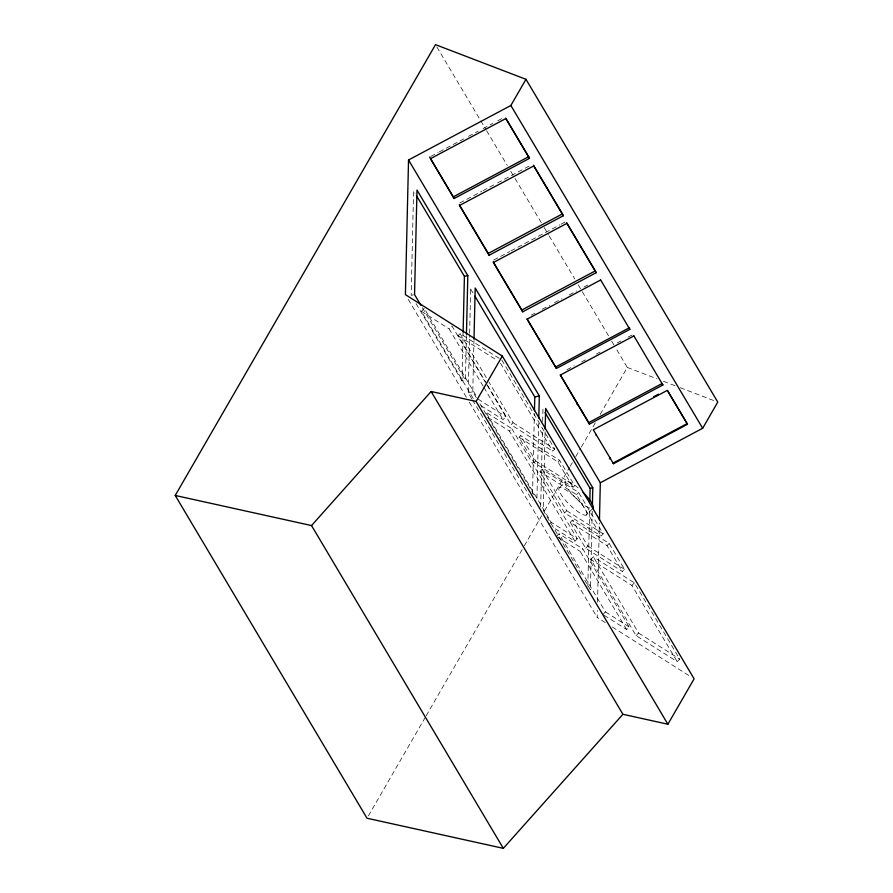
<?xml version="1.0" encoding="UTF-8"?>
<svg xmlns="http://www.w3.org/2000/svg" width="893" height="893" viewBox="0 0 893 893"><rect width="100%" height="100%" fill="white"/><g stroke="black" fill="none" stroke-linecap="round" stroke-linejoin="round"><path stroke-width="0.67" stroke-dasharray="4.46 3.35" d="M466.425 335.534L465.387 380.139L461.982 380.898L463.121 332.107M471.805 398.78L468.245 392.786L469.595 334.674M469.629 333.301L470.667 289.019L472.933 288.517M476.337 397.776L472.777 391.781L473.971 340.59M532.518 493.784L534.394 413.537M536.927 498.316L538.736 420.837M540.689 506.878L542.52 428.35M542.676 421.451L542.966 409.061M545.098 431.888L543.268 510.416L581.979 575.561M587.84 586.232L589.67 507.704M592.249 511.243L590.418 589.782L584.792 580.305M605.354 622.588L597.183 617.409L597.35 610.466M597.54 602.139L599.382 523.019M368.418 815.822L425.481 716.99M426.173 715.784L523.599 547.029M524.303 545.824L541.694 515.696M544.484 510.874L569.533 467.474M570.225 466.269L572.313 462.663M575.795 456.636L580.673 448.197M581.365 446.991L595.285 422.88M600.152 414.441L627.299 367.436L615.924 348.303M473.178 398.468L421.384 311.3L424.231 308.386M483.146 386.167L449.101 328.858L451.936 325.945L485.279 382.07M487.02 384.358L458.064 335.634L460.096 333.558L499.488 358.528M481.081 405.701L503.016 419.61L505.851 416.696L485.993 383.264M501.81 360.002L554.765 449.123L552.745 451.199L511.03 424.767L513.051 422.69L489.04 382.282M574.88 541.225L509.412 431.04L511.789 428.607L485.725 412.075L551.182 522.26L577.258 538.78L574.88 541.225L553.336 527.573M519 437.269L520.619 435.617L559.654 460.364L574.679 485.647L573.072 487.31L534.025 462.563L519 437.269L558.036 462.016L573.072 487.31M534.025 462.563L535.644 460.911L520.619 435.617M539.997 471.515L542.129 469.327L578.619 492.456L603.21 533.847L601.067 536.034L564.588 512.906L539.997 471.515L576.476 494.644L601.067 536.034M558.036 462.016L559.654 460.364M559.319 487.835L565.626 481.383M576.476 494.644L578.619 492.456M548.804 524.693L551.182 522.26M564.588 512.906L566.72 510.718L542.129 469.327M556.529 536.425L559.074 533.824L582.794 548.86L629.185 626.942L626.652 629.554L604.059 615.232M570.281 522.349L572.424 520.161L609.149 543.446L624.52 569.31L622.388 571.498L585.652 548.213L570.281 522.349L607.017 545.634L622.388 571.498M586.411 515.027A19.222 4.577 44.3 0 0 569.544 492.478A19.222 4.577 44.3 0 0 562.646 496.787A19.222 4.577 44.3 0 0 586.411 515.027L592.706 508.575M626.652 629.554L580.249 551.461L582.794 548.86M585.652 548.213L587.795 546.025L572.424 520.161M590.775 559.386L593.298 556.808L634.443 582.883L679.718 659.09L677.207 661.668L636.062 635.593L590.775 559.386L631.92 585.462L677.207 661.668M607.017 545.634L609.149 543.446M602.92 614.518L605.465 611.906L559.074 533.824M631.92 585.462L634.443 582.883M636.062 635.593L638.584 633.014L593.298 556.808M430.861 156.398L438.162 152.513M439.367 151.866L463.69 138.917M468.546 136.328L478.268 131.148M483.135 128.559L492.858 123.379M497.725 120.789L503.797 117.552M459.85 202.979L481.74 191.325M482.957 190.678L496.341 183.545M497.557 182.898L531.614 164.758M493.74 260.053L509.669 251.569M510.885 250.922L559.878 224.835M561.094 224.188L565.995 221.576M531.268 315.095L534.94 313.142M542.285 309.224L549.63 305.317M554.531 302.705L561.876 298.798M569.221 294.88L576.565 290.973M583.91 287.055L587.583 285.101M566.943 369.702L574.288 365.795M581.633 361.877L585.306 359.924M596.323 354.052L599.996 352.099M617.141 342.968L620.814 341.014M628.159 337.108L633.059 334.495M413.426 294.857L411.16 295.36L413.593 190.812L415.011 193.189M468.245 392.786L472.777 391.781M627.299 367.436L657.025 378.822M663.488 381.3L675.119 385.754M680.287 387.741L715.181 401.102M421.384 311.3L449.101 328.858M458.064 335.634L497.468 360.605M478.146 399.138L505.851 416.696M513.051 422.69L554.765 449.123M487.868 417.388L509.412 431.04M535.644 460.911L574.679 485.647M566.72 510.718L603.21 533.847M587.795 546.025L624.52 569.31M557.656 537.151L580.249 551.461M605.465 611.906L629.185 626.942M638.584 633.014L679.718 659.09M612.364 627.031L689.429 675.867M436.923 47.039L485.937 129.53M486.652 130.724L507.246 165.395M510.796 171.378L514.346 177.35M515.06 178.544L541.348 222.781M544.183 227.559L548.447 234.736M549.162 235.931L574.735 278.973M578.284 284.945L608.825 336.348M611.672 341.137L615.221 347.109M470.667 289.019L473.513 293.819M500.493 363.261L552.745 451.199M460.096 333.558L488.337 381.099M487.723 385.542L511.03 424.767M511.789 428.607L577.258 538.78M483.861 387.361L503.016 419.61M425.648 310.775L476.728 396.749M479.909 403.781L535.476 497.301M422.322 307.672L465.387 380.139M416.093 303.676L461.982 380.898M472.52 399.986L532.362 500.705M408.235 299.401L466.481 397.43M469.327 402.218L597.183 617.409M588.9 508.005A19.222 4.577 44.3 0 1 566.173 486.049A19.222 4.577 44.3 0 1 578.586 488.259"/><path stroke-width="1.34" d="M525.977 79.31L510.863 105.486L408.536 159.981L405.4 294.623L502.312 356.05L694.107 678.836L667.897 724.223L622.923 714.288L431.129 391.502L311.534 525.564L175.229 495.459L435.505 44.65L525.977 79.31L717.771 402.096L702.657 428.272L600.319 482.767L599.449 520.251M463.121 332.107L464.416 276.35L416.417 195.567M466.459 334.138L467.82 275.602L416.998 190.064L414.553 294.601L420.916 305.294M474.004 339.206L475.199 288.015L539.316 395.923L538.803 418.069M534.461 410.769L534.784 396.927L474.942 296.219M545.165 429.131L545.645 408.469L592.796 487.824L592.416 504.355M589.838 500.817L590.117 488.415L545.076 412.611M667.897 724.223L476.103 401.437L502.312 356.05M175.229 495.459L367.023 818.234L503.328 848.35L622.923 714.288M429.645 157.045L453.298 196.851L528.667 156.71L529.471 158.374L454.102 198.514L430.448 158.708L505.818 118.568L529.471 158.374M547.509 188.736L546.427 187.005M459.337 204.821L488.225 253.433L562.423 213.918L563.304 215.749L489.107 255.264L459.515 205.468L533.713 165.953L563.304 215.749M493.215 261.883L521.825 310.016L595.296 270.892L596.167 272.7L522.684 311.824L493.394 262.52L566.865 223.384L596.167 272.7M600.531 280.056L527.082 319.181L556.372 368.474L629.833 329.361L629.119 327.887L555.669 367.001L527.071 318.879M633.773 335.991L560.313 375.105L589.425 424.108L662.885 384.995L662.171 383.499L588.71 422.623L560.291 374.792M577.224 404.663L577.001 402.91M653.631 396.782L658.487 394.204M596.245 435.594L596.29 434.69M609.394 458.823L610.276 458.355L609.941 457.662M613.458 463.713L687.476 424.298L667.317 390.375L593.298 429.79L613.458 463.713L613.123 463.02L687.141 423.595L667.674 390.844M464.416 276.35L467.82 275.602M534.784 396.927L539.316 395.923M590.117 488.415L592.796 487.824M431.129 391.502L476.103 401.437M510.863 105.486L702.657 428.272M505.717 118.077L528.667 156.71M533.512 165.261L562.423 213.918M566.698 222.748L595.296 270.892M600.531 279.755L629.833 329.361M633.762 335.69L662.885 384.995M408.536 159.981L600.319 482.767M311.534 525.564L503.328 848.35M588.71 422.623L589.425 424.108M581.89 411.137L582.604 412.633M555.669 367.001L556.372 368.474M521.825 310.016L522.684 311.824M488.225 253.433L489.107 255.264M453.298 196.851L454.102 198.514M583.151 492.489A19.222 4.577 44.3 0 1 592.706 508.575"/></g></svg>
